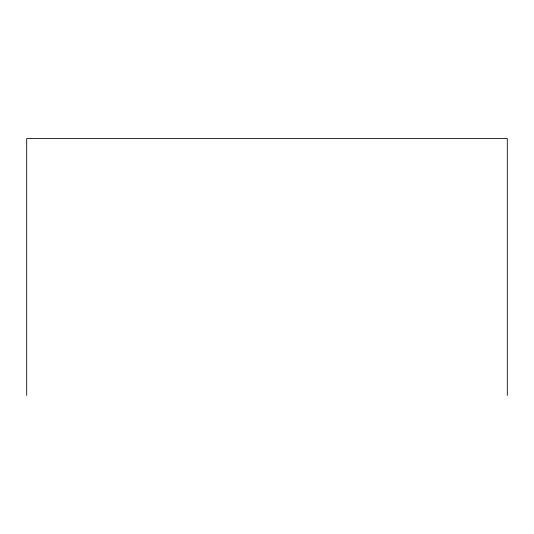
<?xml version="1.0" encoding="UTF-8"?>
<svg xmlns="http://www.w3.org/2000/svg" width="534" height="534" viewBox="0 0 534 534"><rect width="100%" height="100%" fill="white"/><g stroke="black" fill="none" stroke-linecap="round" stroke-linejoin="round"><path stroke-width="0.8" d="M507.3 395.427L507.3 138.573L26.7 138.573L26.7 395.427"/></g></svg>
